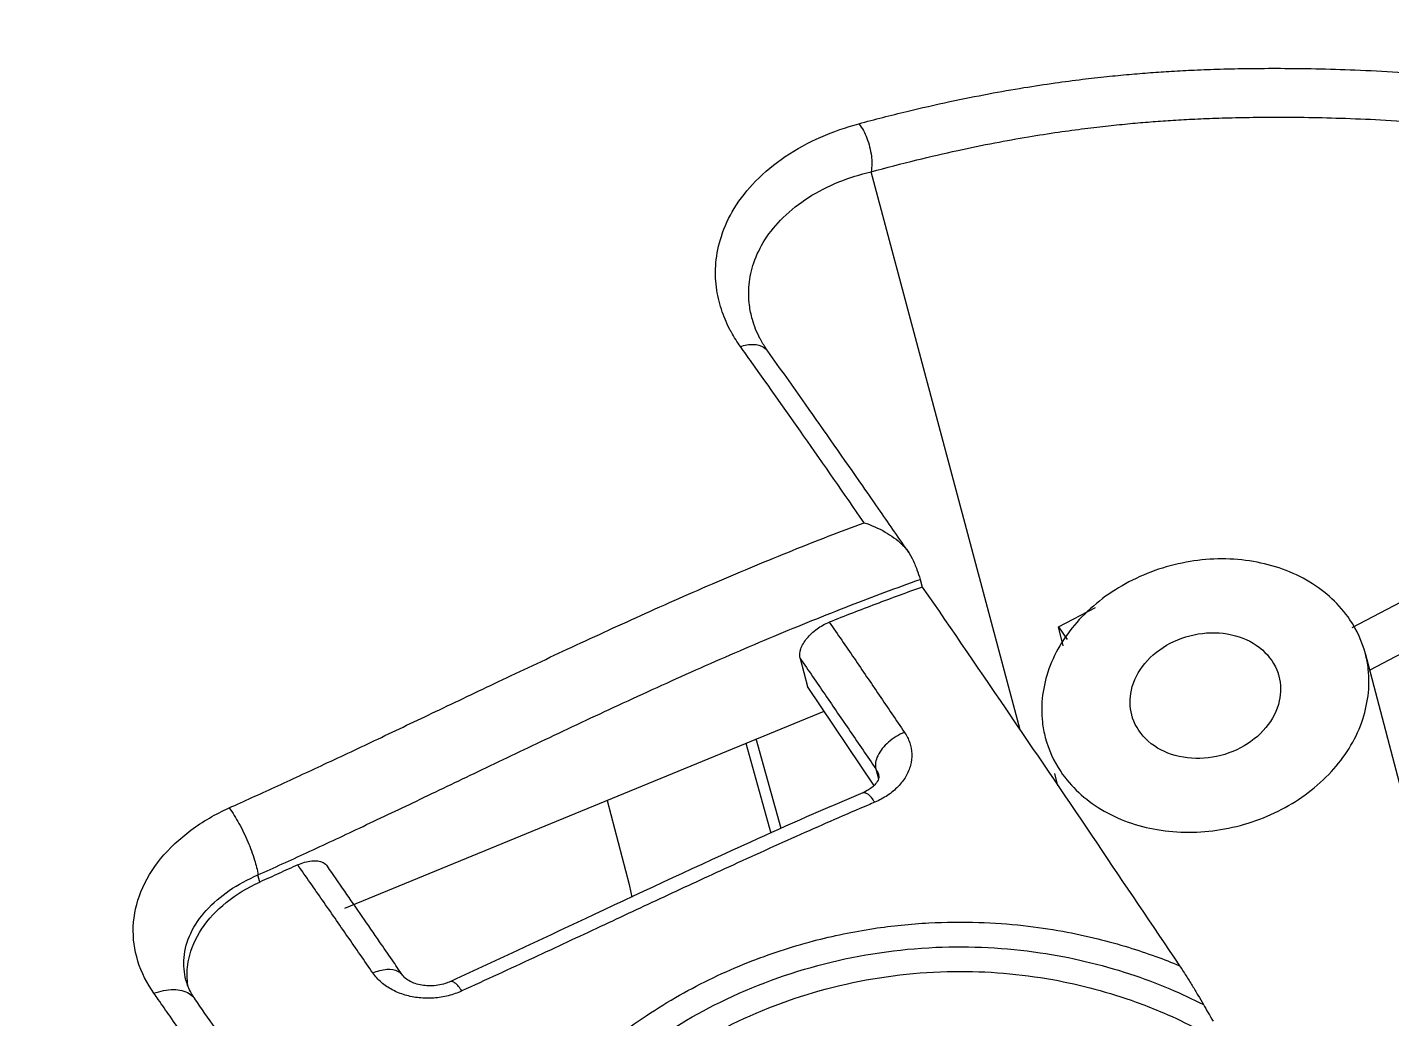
# Model space of a CAD drawing. Header units: inches. Extents: x 157915 to 159347, y -49911 to -48898.
# Drawn here: x 158918.68 to 158928.62, y -49758.86 to -49751.63 of the extents above; entities that cross this region are included whole.
import ezdxf

# ---------------------------------------------------------------- set-up
doc = ezdxf.new("R2010")
doc.units = ezdxf.units.IN
doc.header["$LTSCALE"] = 2
doc.header["$MEASUREMENT"] = 0
doc.layers.get('0').update_dxf_attribs({"linetype": 'CONTINUOUS'})

msp = doc.modelspace()

# ---------------------------------------------------------------- linework, layer by layer
at = {"color": 7, "linetype": 'Continuous'}
for p, q in [((158925.9114621663, -49756.7522891064), (158924.8255117658, -49752.68404901896)), ((158925.1009304495, -49755.45934671172), (158925.126068127, -49755.50352875746)), ((158929.2395593966, -49755.5307567788), (158928.329336175, -49756.00835632889)), ((158925.1836143536, -49755.65517614521), (158925.199180714, -49755.71114450623)), ((158926.1917253538, -49756.00098628166), (158926.4612328481, -49755.85957409291)), ((158929.3864601802, -49755.83119873773), (158928.4604407139, -49756.31708667154)), ((158926.2265301519, -49756.13922775974), (158926.1917253538, -49756.00098628166)), ((158926.1917253538, -49756.00098628166), (158926.2543575421, -49756.09405113322)), ((158928.9713504595, -49758.26256694284), (158928.4287663552, -49756.19647468367)), ((158924.308487213, -49756.23148851645), (158924.3623713171, -49756.43667243095)), ((158924.8465864175, -49757.15616519669), (158924.3623713171, -49756.43667243095)), ((158920.9889031143, -49758.05337830398), (158924.4828554269, -49756.61569915954)), ((158923.9123138844, -49756.85046357629), (158924.094862397, -49757.50548982536)), ((158924.1702688039, -49757.47233553295), (158923.9885806814, -49756.81908158429)), ((158924.8602403874, -49757.03775708617), (158924.878837344, -49757.1085719661)), ((158924.8811011522, -49757.08130597699), (158924.8817743658, -49757.08376758016)), ((158926.1880910929, -49757.16028988172), (158926.1647113907, -49757.07126290615)), ((158922.9013115315, -49757.26646724996), (158923.0623447661, -49757.879661623)), ((158924.7659594819, -49757.2104267286), (158924.7658871253, -49757.21045720195)), ((158920.3700280229, -49757.86211047027), (158920.3565068203, -49757.8106234253)), ((158919.8325029484, -49758.57788850458), (158919.8320488698, -49758.57617287416)), ((158921.4110200473, -49758.54115037945), (158921.41109614, -49758.54126151351))]:
    msp.add_line(p, q, dxfattribs=at)
for points, start_tangent, end_tangent in [([(158929.5083205686, -49748.83537667627), (158929.3481584041, -49748.80469518855), (158928.8731717548, -49748.7306195015), (158928.4894439869, -49748.68022834198), (158928.181235319, -49748.63736176939), (158927.9296035017, -49748.59770877154), (158927.7379428652, -49748.56331376534), (158927.5599456928, -49748.52777387025), (158927.341535838, -49748.48112277935), (158927.0288295964, -49748.41322582465), (158926.5883346073, -49748.32299364099), (158926.0400801722, -49748.22298219556), (158925.308883188, -49748.1182163181), (158924.483110612, -49748.0519051426), (158923.5752405814, -49748.05299500842), (158922.6372747928, -49748.14730293194), (158921.5879202663, -49748.37648742658), (158920.4473498619, -49748.75915475121), (158919.1581209997, -49749.3454244175), (158917.8159654812, -49750.1405028438), (158916.6405559377, -49751.02281094387), (158915.5215546943, -49751.95560350387), (158914.471530357, -49752.78618102421), (158913.5014260539, -49753.41685231495), (158912.5640360914, -49753.88362843637), (158911.5078348632, -49754.29490977019), (158910.2135589458, -49754.73506482162), (158908.6286506039, -49755.24866756511), (158906.8581427786, -49755.78014163119), (158905.3140626678, -49756.22855684371), (158903.9525180004, -49756.65996631522), (158902.7412717383, -49757.09755654618), (158901.6643343769, -49757.53883105427), (158900.6910054405, -49757.98348071473), (158899.8097505474, -49758.43485364693), (158899.0120277778, -49758.89247544706), (158898.2865571048, -49759.34939259885), (158897.6211560013, -49759.79838082582), (158897.0056827024, -49760.23541749034), (158896.4324506682, -49760.65867961814), (158895.8958259276, -49761.06686327135), (158895.3899768812, -49761.46303354712), (158894.9164161274, -49761.8521399668), (158894.4781431395, -49762.23614413937), (158894.077514989, -49762.6136308656), (158893.7179812859, -49762.97802614369), (158893.4012748888, -49763.32136230917), (158893.1579109249, -49763.5997440322)], (-0.9800725471416386, 0.1986398810392838), (-0.6504391021545781, -0.7595584074897375)), ([(158924.7369774594, -49752.33351609239), (158925.0866488551, -49752.24403833736), (158925.4008333449, -49752.17243223941), (158925.6837117044, -49752.11557993957), (158925.9398136504, -49752.07065514033), (158926.1671807365, -49752.03611000531), (158926.3663812026, -49752.00997715165), (158926.5442920506, -49751.98987586749), (158926.7075551805, -49751.97408413841), (158926.862464383, -49751.96140860103), (158927.016241136, -49751.95102631336), (158927.1819934137, -49751.94229482758), (158927.3703916538, -49751.93536913896), (158927.5789463858, -49751.93100515092), (158927.8095749661, -49751.92983063798), (158928.0670556835, -49751.93277124852), (158928.3532297454, -49751.94127120242), (158928.6656853261, -49751.95719302528), (158929.0007936407, -49751.98169971856), (158929.3583540101, -49752.01608753165), (158929.7179568859, -49752.05936455477), (158930.0753978086, -49752.11069788949), (158930.4308300218, -49752.16948172829), (158930.7841844494, -49752.23540728104), (158931.1356110145, -49752.30821099275)], (0.9654148237550577, 0.2607186569350012), (0.9773190195736641, -0.2117723635878204)), ([(158924.8255117658, -49752.68404901896), (158925.1582752948, -49752.59778279258), (158925.4578369216, -49752.52838229179), (158925.7279962164, -49752.47296954408), (158925.9732791977, -49752.42886591062), (158926.1921969805, -49752.39462695854), (158926.3848322497, -49752.36850786603), (158926.5569089782, -49752.34832818588), (158926.7145070438, -49752.33242430555), (158926.863278688, -49752.31963344182), (158927.0092363243, -49752.3091517453), (158927.1633373243, -49752.30030500244)], (0.964655944622817, 0.2635126344292824), (0.9987534279141227, 0.04991583145445532)), ([(158927.1633373243, -49752.30030500244), (158927.3368641868, -49752.29303769541), (158927.5307506477, -49752.28798960092), (158927.74474338, -49752.28575385464), (158927.9826664084, -49752.28705836858), (158928.2473668078, -49752.29301421126), (158928.5379369596, -49752.3052561216), (158928.8514359241, -49752.32520341071), (158929.1868715594, -49752.35392874221), (158929.5348018195, -49752.3917800448), (158929.8811527506, -49752.43756641416), (158930.2256838447, -49752.49068285721), (158930.5685212362, -49752.55070592261), (158930.9093023958, -49752.61728453686)], (0.998753427913605, 0.04991583146480973), (0.9795594706546411, -0.2011547748645287)), ([(158923.8076785458, -49753.85416065079), (158923.7940265823, -49753.8286542535), (158923.7344828047, -49753.68666772843), (158923.6983346825, -49753.52561792667), (158923.6949373006, -49753.34744494246), (158923.7344720377, -49753.15473942525), (158923.8281954406, -49752.95254053113), (158923.9840980839, -49752.75302191117), (158924.199854395, -49752.57373446444), (158924.4605270532, -49752.43059211683), (158924.7369774594, -49752.33351609239)], (-0.4844477691708871, 0.874820186635717), (0.9654131808815585, 0.2607247402533013)), ([(158924.7369771831, -49752.33351835827), (158924.7950414174, -49752.43873758053), (158924.8279698708, -49752.56911124959), (158924.8255117658, -49752.68404901896)], (0.6283176003707832, -0.7779569352247596), (-0.2160722872592288, -0.9763773689913984)), ([(158923.9604189048, -49753.76048785888), (158923.9393112188, -49753.65595560474), (158923.9370122974, -49753.50742078172), (158923.9713143303, -49753.34748354503), (158924.0517037447, -49753.18060405707), (158924.1848520046, -49753.01721214766), (158924.3686967657, -49752.87208725273), (158924.5905332218, -49752.7584312356), (158924.8255117658, -49752.68404901896)], (-0.2698711425921773, 0.962896446351316), (0.9732723840706462, 0.2296537968452527)), ([(158924.0159532183, -49753.89842408051), (158923.9604079227, -49753.76055232883)], (-0.466728907572791, 0.8844004335344421), (-0.2707113285824603, 0.9626605718409368)), ([(158923.8735314951, -49753.95822370874), (158923.8076785458, -49753.85416065079)], (-0.5817265786581133, 0.8133844033928398), (-0.484447769197225, 0.874820186621132)), ([(158924.0732797612, -49753.99114918739), (158924.0272098189, -49753.91899386166), (158924.0159532183, -49753.89842408051)], (-0.580092866801986, 0.814550345826121), (-0.4667289076272952, 0.8844004335056783)), ([(158923.8735314953, -49753.958223717), (158923.9682429071, -49753.94214455957), (158924.0446278327, -49753.96393492189), (158924.0730174793, -49753.99132810864)], (0.9427042804524237, 0.3336294945245072), (0.5859878692119541, -0.8103198239808981)), ([(158923.9562162652, -49754.07404180841), (158923.8735314951, -49753.95822370874)], (-0.58034693800152, 0.8143693459065486), (-0.5817388208249417, 0.813375647745374)), ([(158924.764823134, -49754.97395235602), (158924.3479901656, -49754.37877958184), (158924.0732897974, -49753.99113118997)], (-0.5711259684261083, 0.8208624295150435), (-0.5801112695649195, 0.8145372397403186)), ([(158924.774871101, -49755.24210204135), (158924.3338969791, -49754.6082652515), (158923.9562162652, -49754.07404180841)], (-0.5681005417023585, 0.822959157259634), (-0.5803469379948615, 0.8143693459112938)), ([(158924.8938328629, -49755.15972781977), (158924.764823134, -49754.97395235602)], (-0.569676815222236, 0.8218688010858243), (-0.5711259683792911, 0.8208624295476172)), ([(158925.1010372484, -49755.45950051941), (158924.8938328629, -49755.15972781977)], (-0.5675613235144294, 0.8233311266134358), (-0.5696768151878692, 0.8218688011096457)), ([(158920.1462529808, -49757.32148010645), (158920.4789580168, -49757.1706739356), (158920.8404813074, -49757.00307706718), (158921.2299585763, -49756.81955374767), (158921.651027009, -49756.61933076844), (158922.1096764875, -49756.40109526241), (158922.6108069595, -49756.16511022111), (158923.148523913, -49755.9180033474), (158923.7040627891, -49755.67304946723), (158924.2534289947, -49755.44445628182), (158924.774871101, -49755.24210204135)], (0.9128436057260558, 0.4083093820683687), (0.9366662085096535, 0.3502233770554876)), ([(158924.7748592357, -49755.24208872392), (158924.928913189, -49755.31054541784), (158925.050492095, -49755.40051246872), (158925.1009741581, -49755.45931656741)], (0.9500409427891396, -0.3121253066066937), (0.567739066681163, -0.8232085714835592)), ([(158925.126068127, -49755.50352875746), (158925.1601208074, -49755.58527269489)], (0.4087411396032893, -0.9126503606506734), (0.3566579701417291, -0.9342350305647833)), ([(158928.4287231855, -49756.1973633979), (158928.3166719146, -49755.94957430271), (158928.0230293423, -49755.67461886446), (158927.6135754225, -49755.52574647916), (158927.1506458026, -49755.52562161792), (158926.7047173208, -49755.67426328979)], (-0.255368616965897, 0.9668437668356377), (-0.8855050392576932, -0.4646297724524668)), ([(158925.1601208074, -49755.58527269489), (158925.1836143536, -49755.65517614521)], (0.3566579700658692, -0.9342350305937439), (0.2679569691408401, -0.9634308811164685)), ([(158920.7114157329, -49757.64844907095), (158921.0970510917, -49757.46818639994), (158921.5119894809, -49757.27118431365), (158921.9608354703, -49757.05650935836), (158922.4501169225, -49756.82309766979), (158922.9837607272, -49756.5724807368), (158923.5485187571, -49756.31572297576), (158924.1195154683, -49756.06916414323), (158924.6717555241, -49755.84636956287), (158925.1836221491, -49755.65520417394)], (0.9076029968184235, 0.4198294893956553), (0.9413363727091674, 0.3374697518515516)), ([(158925.199180714, -49755.71114450623), (158924.8602666575, -49755.83600844697), (158924.5213453418, -49755.96740916406)], (-0.941380864434215, -0.3373456211025873), (-0.92939548178804, -0.3690854080453155)), ([(158925.199180714, -49755.71114450623), (158925.8475012065, -49756.65795290859), (158926.4708526613, -49757.57733570731), (158927.0745341248, -49758.47248583616)], (0.567568485304918, -0.8233261896045098), (0.5585562984241, -0.8294666126437927)), ([(158926.7047173208, -49755.67426328979), (158926.3436785461, -49755.94904214759), (158926.1224943592, -49756.30812560114), (158926.0748380475, -49756.69684644974), (158926.0959135814, -49756.8082363728)], (-0.8855050392608472, -0.4646297724464559), (0.255368616951556, -0.9668437668394255)), ([(158924.308487213, -49756.23148851645), (158924.3134046691, -49756.16283876324), (158924.3582849332, -49756.08545955053), (158924.4322536742, -49756.01660662555), (158924.5213453418, -49755.96740916406)], (-0.2540009963811657, 0.9672039566903017), (0.9293936142595143, 0.3690901106418826)), ([(158924.5213447625, -49755.96740877225), (158924.7021110051, -49756.23108349852), (158924.8848853897, -49756.49895197614), (158925.0696007564, -49756.77074219069)], (0.5664322510322012, -0.8241083090168387), (0.5614242412675334, -0.8275281392902445)), ([(158927.0058218946, -49756.12167305138), (158927.2416577844, -49756.04900010442), (158927.4815857593, -49756.06620776954), (158927.6780851411, -49756.16988785766), (158927.7922368177, -49756.33950525578), (158927.7986952831, -49756.36138745108)], (0.8855050392578036, 0.4646297724522567), (0.2519897680699413, -0.9677298986742412)), ([(158926.7259414838, -49756.64421231961), (158926.7232051177, -49756.46413461277), (158926.8207882802, -49756.26983284201), (158927.0058218946, -49756.12167305138)], (-0.2519897681021442, 0.9677298986658558), (0.8855050392586529, 0.4646297724506378)), ([(158927.8199194461, -49757.33133648092), (158928.1809582208, -49757.0565576231), (158928.4021424077, -49756.69747416956), (158928.4497987195, -49756.30875332091), (158928.4287231855, -49756.1973633979)], (0.8855050392608472, 0.4646297724464559), (-0.255368616951556, 0.9668437668394255)), ([(158924.3084903496, -49756.23150046014), (158924.4902197615, -49756.49593852715), (158924.6741711984, -49756.76478363231)], (0.567277905770069, -0.8235264280064878), (0.5639291226350875, -0.8258231921204564)), ([(158927.7986952831, -49756.36138745108), (158927.8014316492, -49756.54146515793), (158927.7038484868, -49756.73576692864), (158927.5188148723, -49756.88392671932)], (0.2519897681021442, -0.9677298986658558), (-0.8855050392586529, -0.4646297724506378)), ([(158927.5188148723, -49756.88392671932), (158927.2829789825, -49756.95659966629), (158927.0430510077, -49756.93939200111), (158926.8465516258, -49756.835711913), (158926.7323999493, -49756.66609451493), (158926.7259414838, -49756.64421231961)], (-0.8855050392578036, -0.4646297724522567), (-0.2519897680699413, 0.9677298986742412)), ([(158924.6741711984, -49756.76478363231), (158924.8602403874, -49757.03775708617)], (0.5639291226958378, -0.8258231920789719), (0.562576740568034, -0.8267450701224938)), ([(158925.069600784, -49756.77074501814), (158924.9522606946, -49756.8431257764), (158924.8739057346, -49756.94305687448), (158924.8602385886, -49757.03775803012)], (-0.9292940956753026, -0.3693406066803669), (0.2635871263734349, -0.9646355927552098)), ([(158925.0696007564, -49756.77074219069), (158925.1072321793, -49756.84594261635), (158925.1221632427, -49756.92748849052), (158925.112719737, -49757.01086331395), (158925.0791657695, -49757.09148758346), (158925.0229240464, -49757.1656476647), (158924.9461274288, -49757.22987741614)], (0.5615051427169684, -0.8274732471218613), (-0.8290486415280038, -0.5591764926931134)), ([(158926.0959135814, -49756.8082363728), (158926.2079648523, -49757.05602546799), (158926.5016074246, -49757.33098090624), (158926.9110613444, -49757.47985329154), (158927.3739909643, -49757.47997815278), (158927.8199194461, -49757.33133648092)], (0.255368616965897, -0.9668437668356377), (0.8855050392576932, 0.4646297724524668)), ([(158924.8602403874, -49757.03775708617), (158924.8787947329, -49757.07398940461), (158924.8810972037, -49757.08130709568)], (0.5669877967523927, -0.8237261913608596), (0.2725813856599243, -0.9621327289889455)), ([(158924.8808299053, -49757.08140974123), (158924.8829224853, -49757.09965196848), (158924.8650260544, -49757.1387292268)], (0.281124557654329, -0.9596712890795773), (-0.611293105941304, -0.7914042826701367)), ([(158924.8058864349, -49757.19006712536), (158924.7659647059, -49757.21043916646)], (-0.8547196714160247, -0.5190898605198168), (-0.9205800120809783, -0.3905540184878218)), ([(158924.8650260544, -49757.1387292268), (158924.8058864349, -49757.19006712536)], (-0.61129310546744, -0.7914042830361568), (-0.8547196713673972, -0.5190898605998856)), ([(158924.7658901232, -49757.21046427548), (158923.9478945875, -49757.57010785885), (158922.8085505179, -49758.0984206082), (158921.8014376842, -49758.56794403346)], (-0.920725085267522, -0.3902118877726748), (-0.9087238092738356, -0.4173979377750324)), ([(158924.8051796304, -49757.30056615841), (158924.3125611521, -49757.51534610474), (158923.7875299312, -49757.7527666622), (158923.3145302989, -49757.97154168145), (158922.8538138856, -49758.18680400457), (158922.3668471375, -49758.41423301982), (158921.8425381939, -49758.65615412396)], (-0.9198548466243307, -0.3922589210479847), (-0.9096685889635346, -0.4153348748336601)), ([(158924.8526299803, -49757.28038293465), (158924.7983058423, -49757.21917083985), (158924.7662562307, -49757.21201924142)], (-0.5624889734458597, 0.8268047863624296), (-0.983078133000432, -0.1831867473819674)), ([(158924.8526298041, -49757.28037928974), (158924.8051796304, -49757.30056615841)], (-0.9205219297741233, -0.390690896752054), (-0.9198548464593975, -0.3922589214347559)), ([(158924.9461274288, -49757.22987741614), (158924.8526298041, -49757.28037928974)], (-0.8290486415632169, -0.5591764926409055), (-0.9205248542795259, -0.3906840061400741)), ([(158919.5983974761, -49758.67314325918), (158919.4815114246, -49758.43808694876), (158919.4482326287, -49758.18677216139), (158919.5038914527, -49757.9332293335), (158919.6472327616, -49757.69335719768), (158919.8677931884, -49757.48432148836), (158920.1462529808, -49757.32148010645)], (-0.5737435895280939, 0.8190349769548417), (0.9107563605913058, 0.4129441265382995)), ([(158920.1465140643, -49757.32135440739), (158920.2179368656, -49757.43446953684), (158920.2833618978, -49757.56865983192), (158920.3321446395, -49757.70146848084), (158920.3565068618, -49757.81062392121)], (0.5930004236814937, -0.8052021469876796), (0.1151138537306962, -0.9933523044113141)), ([(158920.3565068203, -49757.8106234253), (158920.7114157329, -49757.64844907095)], (0.911649621378474, 0.4109683294859652), (0.9076029968411712, 0.4198294893464787)), ([(158920.6469289399, -49757.73650742866), (158920.5092157131, -49757.79930132123), (158920.3700280229, -49757.86211047027)], (-0.9091227664061116, -0.4165282650698494), (-0.9123542678904734, -0.4094016241565713)), ([(158920.6469289399, -49757.73650742866), (158920.7494970433, -49757.70764732434), (158920.8317110162, -49757.72015066639), (158920.8621193339, -49757.74692341559)], (0.9091251057460065, 0.4165231591428171), (0.587953165871022, -0.8088949713913682)), ([(158920.8272186629, -49757.99508663281), (158920.6469343115, -49757.73650497363)], (-0.5710294913116086, 0.8209295463390299), (-0.5728609587188623, 0.8196525617453445)), ([(158921.2436160269, -49758.29749749972), (158920.9894056764, -49757.92926830475), (158920.8626529153, -49757.74655584242)], (-0.5669748066753476, 0.8237351325489598), (-0.5706749537741701, 0.8211760451540515)), ([(158919.8320662763, -49758.57616833034), (158919.8178494032, -49758.41314939011), (158919.8663872726, -49758.23635456033), (158919.979156645, -49758.06947093984), (158920.1474281791, -49757.92408065301), (158920.3564976184, -49757.81058838574)], (-0.252578736656791, 0.9675763441655958), (0.9208680074656621, 0.3898744834253985)), ([(158919.8420159406, -49758.578676821), (158919.8525855219, -49758.42410541903), (158919.9463043616, -49758.20517371697), (158920.1249239185, -49758.01125849898), (158920.3700280229, -49757.86211047027)], (-0.07278436701502562, 0.9973477006130921), (0.9123542679267483, 0.4094016240757323)), ([(158923.0623015964, -49757.88055033724), (158923.0808913439, -49757.97252088842)], (0.2553686168751397, -0.966843766859609), (0.1394710239842625, -0.990226152688759)), ([(158921.1942123563, -49758.52497330472), (158921.0096720123, -49758.25796305477), (158920.8272186629, -49757.99508663281)], (-0.5677843716549806, 0.8231773243380547), (-0.571029491284128, 0.8209295463581451)), ([(158921.8632968254, -49760.62477009809), (158921.9815440855, -49760.24594883589), (158922.2167218789, -49759.79825115694), (158922.5443428807, -49759.38017381414), (158922.9560146175, -49759.00329067074), (158923.4301438415, -49758.6868904486), (158923.9280317151, -49758.44850389373), (158924.4050035588, -49758.29157051388), (158924.8453073991, -49758.20067404627), (158925.2476280121, -49758.15963180559), (158925.610771266, -49758.15584079201), (158925.9349962133, -49758.1790247567), (158926.2229716511, -49758.22101379985), (158926.4778472249, -49758.27554010669), (158926.7025850113, -49758.33781124582), (158926.900408505, -49758.4042870407), (158927.0744916459, -49758.47242269989)], (0.2148804405004333, 0.9766403617966747), (0.922296049016489, -0.3864841496990197)), ([(158921.3339946275, -49758.42893457568), (158921.2436160269, -49758.29749749972)], (-0.56622269243716, 0.8242523051646341), (-0.5669748065947048, 0.823735132604466)), ([(158928.3625035505, -49759.39742874009), (158928.6986698431, -49759.14892886632), (158928.9199098743, -49758.82569745429), (158928.9976183979, -49758.46969269274), (158928.971024576, -49758.2622951771)], (0.8855050392588366, 0.464629772450288), (-0.2535113538806577, 0.9673324110426549)), ([(158922.0101761752, -49760.81041307679), (158922.1115640715, -49760.4219337802), (158922.309033854, -49760.00368719173), (158922.6283074665, -49759.56533531258), (158923.0965057385, -49759.12831267795), (158923.7272594683, -49758.7369469258), (158924.4857291792, -49758.45786367179), (158925.2970855502, -49758.33798987333), (158926.0579796259, -49758.3771100159), (158926.7098909688, -49758.53078668193), (158927.0044728715, -49758.64109146472)], (0.161758773137789, 0.9868303295465524), (0.9211165726281201, -0.3892868603354411)), ([(158921.1942123354, -49758.52497312667), (158921.2968110855, -49758.49801715288), (158921.3795369527, -49758.51319000131), (158921.4105722778, -49758.54146901305)], (0.91316346720059, 0.4075935256725711), (0.5797893155646976, -0.8147664386540595)), ([(158921.411020125, -49758.54115032615), (158921.3339946275, -49758.42893457568)], (-0.5656140944939999, 0.824670052875532), (-0.5662226924687708, 0.8242523051429191)), ([(158927.0745341248, -49758.47248583616), (158927.121853943, -49758.54489375049), (158927.1667414676, -49758.61695929358), (158927.2088239406, -49758.68713961225), (158927.2478996934, -49758.75456459441)], (0.5585555237590081, -0.8294671342966522), (0.4950745684018728, -0.868850488704299)), ([(158919.8702147813, -49758.67036695567), (158919.8324260097, -49758.57774636673)], (-0.4817866847456722, 0.8762885314790867), (-0.2582939754661462, 0.9660663653382691)), ([(158919.8471240724, -49758.62312579522), (158919.8420159406, -49758.578676821)], (-0.155682747485725, 0.9878071077570235), (-0.07278436721914469, 0.997347700598196)), ([(158921.2555355224, -49758.59298158817), (158921.1942123563, -49758.52497330472)], (-0.7553178702133687, 0.6553586155200378), (-0.5677272197433603, 0.823216741789472)), ([(158921.3355043547, -49758.64755889115), (158921.2555355224, -49758.59298158817)], (-0.8824465654159684, 0.4704126477738038), (-0.755317870204401, 0.6553586155303732)), ([(158921.5136011024, -49758.6055388307), (158921.4385090319, -49758.56907519705), (158921.4110325415, -49758.54130459738)], (-0.9595806162037471, 0.2814339016643817), (-0.561211012929406, 0.8276727607978591)), ([(158921.7611019062, -49758.58648624646), (158921.7210986269, -49758.60180186164)], (-0.9091600622311015, -0.4164468528443215), (-0.9540057253075832, -0.2997883854994256)), ([(158921.8014376842, -49758.56794403346), (158921.7610961653, -49758.58645650509)], (-0.9087238091872519, -0.4173979379635347), (-0.9090217211709278, -0.4167487377778653)), ([(158921.8425384579, -49758.65615619414), (158921.7902789606, -49758.59573140888), (158921.7613715939, -49758.58815483289)], (-0.5654415653887661, 0.8247883583869875), (-0.9869309302690298, -0.1611438453007366)), ([(158922.1573134419, -49761.20832267663), (158922.1848618728, -49760.86297784252), (158922.2864502846, -49760.48362047599), (158922.4839699619, -49760.07528689026), (158922.8034541454, -49759.64856597434), (158923.2716319908, -49759.22679678651), (158923.8992256403, -49758.85689631114), (158924.6450876287, -49758.60547412383), (158925.429949685, -49758.51388320268), (158926.1498739652, -49758.57356538947), (158926.7578478757, -49758.73706115084)], (-0.01003567638932551, 0.9999496413317067), (0.9405968330470874, -0.3395255478779022)), ([(158919.5983973638, -49758.67315626961), (158919.7420616843, -49758.64584020535), (158919.8559849295, -49758.67521076519)], (0.9386303397911266, 0.344924752987654), (0.8367499798545898, -0.5475851269102766)), ([(158919.6301203491, -49758.71847475907), (158919.5983974761, -49758.67314325918)], (-0.5731996531048672, 0.8194157416601539), (-0.5735025677662406, 0.8192037626656318)), ([(158919.8559849295, -49758.67521076519), (158919.8971026133, -49758.71486857831)], (0.8367499798137454, -0.5475851269726895), (0.5781682628390367, -0.8159175570152236)), ([(158919.897601619, -49758.71452911077), (158919.8833481728, -49758.69281117444), (158919.8702147813, -49758.67036695567)], (-0.5691913872253104, 0.8222050624439907), (-0.4817866848035117, 0.8762885314472864)), ([(158921.4290813588, -49758.68573552478), (158921.3355043547, -49758.64755889115)], (-0.9583676610618407, 0.2855370838102418), (-0.8824465654620652, 0.4704126476873309)), ([(158921.6387144197, -49758.70773442056), (158921.5316965504, -49758.70608210992), (158921.4290813588, -49758.68573552478)], (-0.997352724683395, -0.07271549055468278), (-0.958367661030536, 0.2855370839153114)), ([(158921.6140650075, -49758.61883985988), (158921.5136011024, -49758.6055388307)], (-0.9999230664047852, -0.01240408286216135), (-0.9595806161778395, 0.281433901752717)), ([(158921.7210986269, -49758.60180186164), (158921.6140650075, -49758.61883985988)], (-0.9540057252485714, -0.2997883856872163), (-0.9999230664056693, -0.01240408279090129)), ([(158921.744334476, -49758.69062479408), (158921.6387144197, -49758.70773442056)], (-0.9691540194378057, -0.2464558512341417), (-0.9973527246694788, -0.07271549074555472)), ([(158921.8425381939, -49758.65615412396), (158921.744334476, -49758.69062479408)], (-0.9096507182820063, -0.4153740130641663), (-0.9691540194969903, -0.2464558510014061)), ([(158927.0044728715, -49758.64109146472), (158927.2479029125, -49758.75457017837)], (0.9211165726307109, -0.3892868603293106), (0.8901939680925901, -0.4555817151418271)), ([(158919.7157462879, -49758.84101060311), (158919.6301203491, -49758.71847475907)], (-0.5723866695066666, 0.819983841652423), (-0.5731996531228246, 0.8194157416475923)), ([(158920.8144011218, -49760.04905586941), (158920.6216176755, -49759.76646018521), (158920.1893462998, -49759.13649500097), (158919.8976175894, -49758.71450370416)], (-0.5628951179108199, 0.8265283335930862), (-0.5699166682270903, 0.8217024956010128)), ([(158926.7578478757, -49758.73706115084), (158926.9256002008, -49758.8022645466)], (0.9405968330470953, -0.3395255478778799), (0.9228083571712401, -0.3852593099912278)), ([(158927.2478996934, -49758.75456459441), (158927.2828429135, -49758.8147249166), (158927.3195551319, -49758.87576435427)], (0.4950671637477584, -0.8688547078647558), (0.5215308995680218, -0.85323239553815)), ([(158920.6344487457, -49760.17164458888), (158920.1332950534, -49759.44221433582), (158919.7157462879, -49758.84101060311)], (-0.5640627385527176, 0.82573193409024), (-0.5723866695914164, 0.8199838415932638)), ([(158926.9256002008, -49758.8022645466), (158927.1745855859, -49758.91802312525)], (0.9228083571297638, -0.3852593100905756), (0.888786360549493, -0.458321726848277))]:
    msp.add_spline(points, degree=3, dxfattribs=dict(at, start_tangent=start_tangent, end_tangent=end_tangent))

doc.saveas('drawing.dxf')
